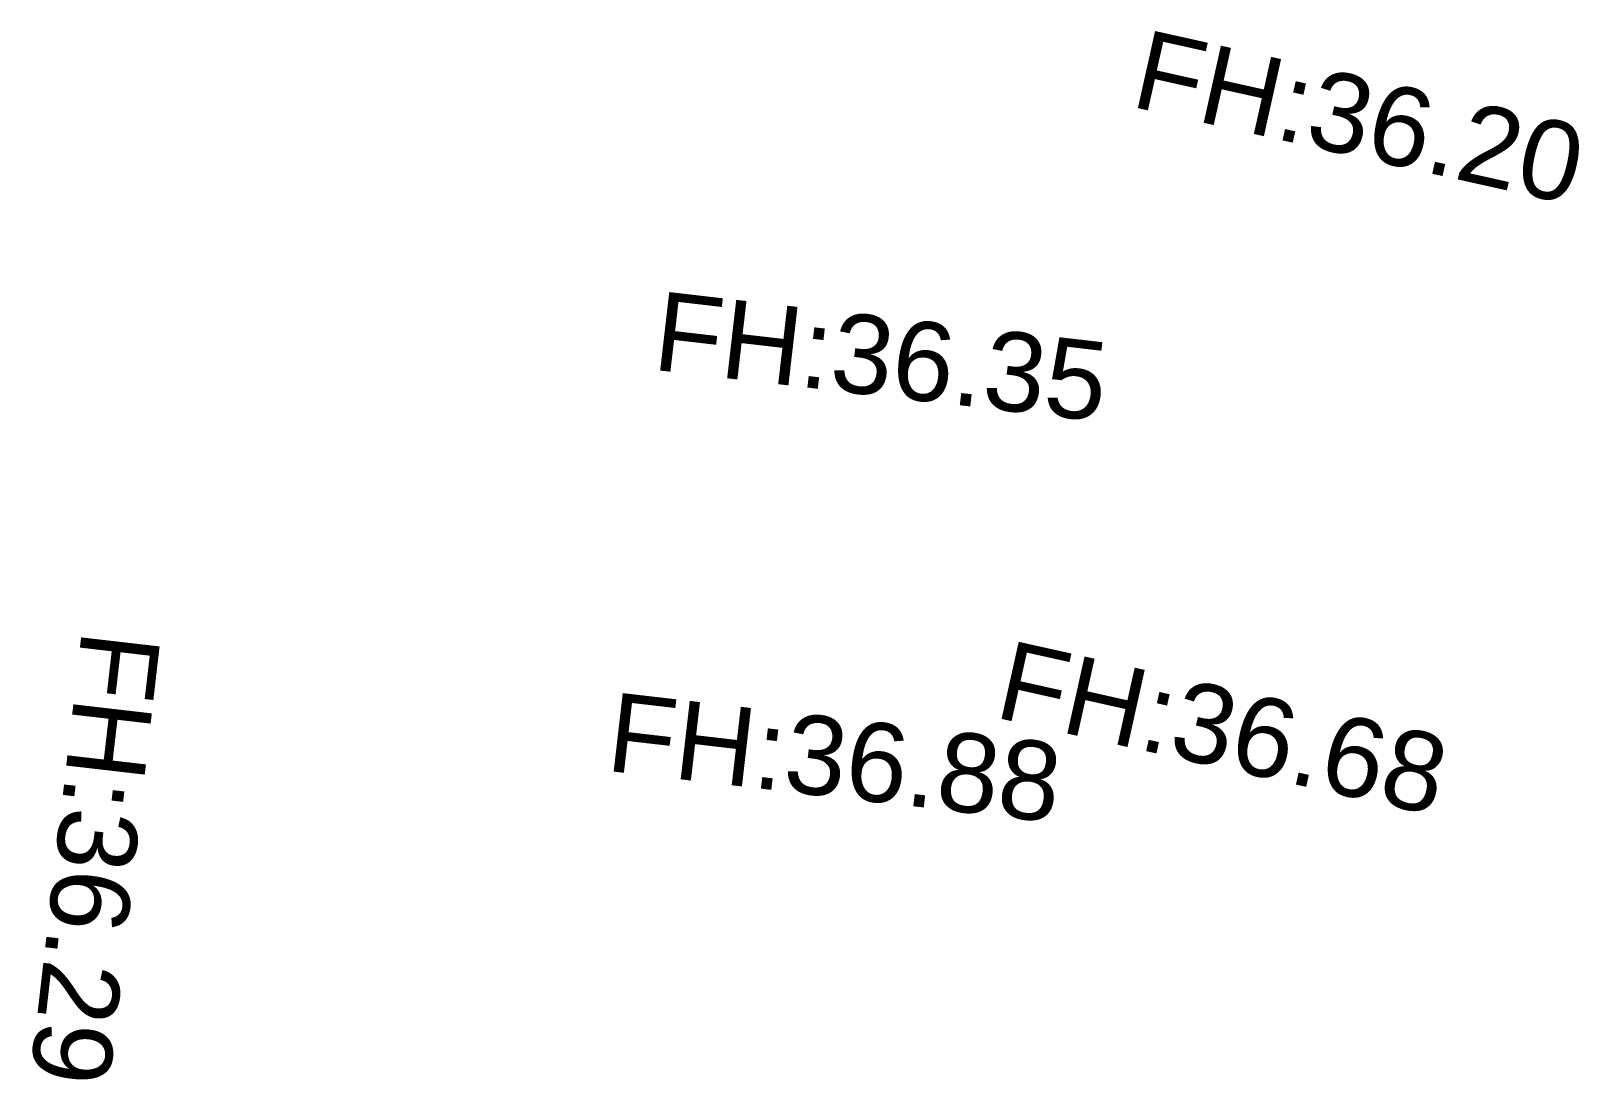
# Model space of a CAD drawing. Header units: millimetres. Extents: x 227572 to 269266, y 328772 to 443556.
# Drawn here: x 228251.35 to 228284.69, y 433041.23 to 433063.83 of the extents above; entities that cross this region are included whole.
import ezdxf

# ---------------------------------------------------------------- set-up
doc = ezdxf.new("R2010")
doc.units = ezdxf.units.MM
doc.layers.add('도로체인계획고', color=6, linetype='Continuous')
doc.styles.get("Standard").update_dxf_attribs({"font": 'arial.ttf'})

msp = doc.modelspace()

# ---------------------------------------------------------------- texts
at = {"layer": '도로체인계획고'}
for s, rotation, p in [('FH:36.20', 347.4228, (228274.965, 433062.209)), ('FH:36.35', 353.3941, (228264.686, 433056.541)), ('FH:36.29', 263.3941, (228252.446, 433050.97)), ('FH:36.68', 347.4228, (228272.032, 433049.064)), ('FH:36.88', 353.3941, (228263.686, 433047.91))]:
    msp.add_text(s, height=1.7, rotation=rotation, dxfattribs=at).set_placement(p)

doc.saveas('drawing.dxf')
